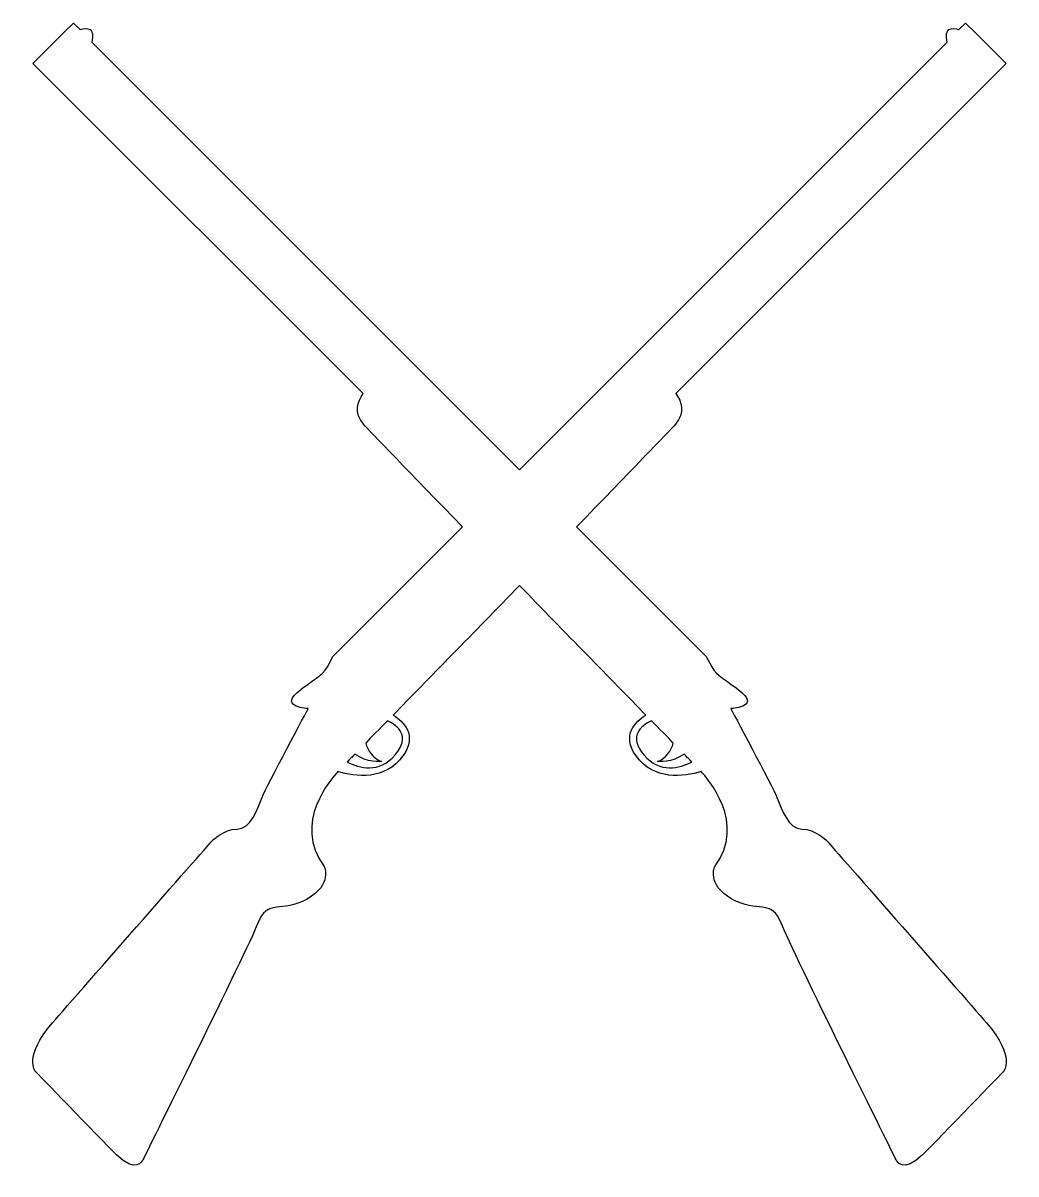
# Model space of a CAD drawing. Header units: centimetres. Extents: x -9.1 to 9.1, y -10.6 to 10.5.
import ezdxf

# ---------------------------------------------------------------- set-up
doc = ezdxf.new("R2010")
doc.units = ezdxf.units.CM
doc.header["$MEASUREMENT"] = 0
doc.layers.add('Layer 1', color=7, linetype='Continuous')

msp = doc.modelspace()

# ---------------------------------------------------------------- linework, layer by layer
at = {"layer": 'Layer 1'}
for points, knots in [([(5.62639, -4.53083), (5.62639, -4.53083), (5.41986, -4.32406), (5.17202, -4.32406), (5.17202, -4.32406), (4.92408, -4.32406), (4.79994, -3.95237), (4.71741, -3.74568), (4.71741, -3.74568), (4.63489, -3.53933), (3.87085, -2.1137), (3.87085, -2.1137), (3.87085, -2.1137), (3.87085, -2.1137), (4.38771, -2.09267), (4.07783, -1.82409), (4.07783, -1.82409), (3.76821, -1.55559), (3.62433, -1.53392), (3.52088, -1.3484), (3.52088, -1.3484), (3.52088, -1.3484), (3.41952, -1.16047), (3.41952, -1.16047), (3.41952, -1.16047), (3.41952, -1.16047), (1.04398, 1.21694), (1.04398, 1.21694), (1.04398, 1.21694), (1.98852, 2.19018), (2.74282, 2.97168), (2.85587, 3.09855), (2.85587, 3.09855), (3.04417, 3.31038), (2.96985, 3.51643), (2.86566, 3.66015), (2.86566, 3.66015), (2.86566, 3.66015), (8.91672, 9.71132), (8.91672, 9.71132), (8.91672, 9.71132), (8.91672, 9.71132), (8.34282, 10.28544), (8.34282, 10.28544), (8.34282, 10.28544), (8.34282, 10.28544), (8.17317, 10.45509), (8.17317, 10.45509), (8.17317, 10.45509), (8.17317, 10.45509), (8.0521, 10.33404), (8.0521, 10.33404), (8.0521, 10.33404), (7.9142, 10.38193), (7.77378, 10.36595), (7.83578, 10.10383), (7.83578, 10.10383), (7.83578, 10.10383), (0.00014, 2.26169), (0.00014, 2.26169), (0.00014, 2.26169), (0.00014, 2.26169), (-7.83595, 10.10383), (-7.83595, 10.10383), (-7.83595, 10.10383), (-7.77391, 10.36595), (-7.914, 10.38193), (-8.0519, 10.33404), (-8.0519, 10.33404), (-8.0519, 10.33404), (-8.17324, 10.45509), (-8.17324, 10.45509), (-8.17324, 10.45509), (-8.17324, 10.45509), (-8.343, 10.28544), (-8.343, 10.28544), (-8.343, 10.28544), (-8.343, 10.28544), (-8.9168, 9.71132), (-8.9168, 9.71132), (-8.9168, 9.71132), (-8.9168, 9.71132), (-2.86565, 3.66017), (-2.86565, 3.66017), (-2.86565, 3.66017), (-2.96963, 3.51645), (-3.04427, 3.31034), (-2.85565, 3.09857), (-2.85565, 3.09857), (-2.74291, 2.97173), (-1.98853, 2.1902), (-1.04368, 1.21696), (-1.04368, 1.21696), (-1.04368, 1.21696), (-3.4194, -1.16045), (-3.4194, -1.16045), (-3.4194, -1.16045), (-3.4194, -1.16045), (-3.52081, -1.34838), (-3.52081, -1.34838), (-3.52081, -1.34838), (-3.62416, -1.53388), (-3.76798, -1.55558), (-4.0781, -1.82407), (-4.0781, -1.82407), (-4.38756, -2.09265), (-3.87072, -2.11368), (-3.87072, -2.11368), (-3.87072, -2.11368), (-3.87072, -2.11368), (-4.63481, -3.53931), (-4.71765, -3.74566), (-4.71765, -3.74566), (-4.80017, -3.95227), (-4.92421, -4.32404), (-5.1717, -4.32404), (-5.1717, -4.32404), (-5.41975, -4.32404), (-5.62623, -4.53081), (-5.62623, -4.53081), (-5.62623, -4.53081), (-5.62623, -4.53081), (-8.02206, -7.25744), (-8.5594, -7.87725), (-8.5594, -7.87725), (-9.09635, -8.49709), (-8.86896, -8.76524), (-8.86896, -8.76524), (-8.86896, -8.76524), (-8.86896, -8.76524), (-7.733, -9.94279), (-7.38184, -10.29371), (-7.38184, -10.29371), (-7.03058, -10.64524), (-6.90681, -10.39727), (-6.90681, -10.39727), (-6.90681, -10.39727), (-6.90681, -10.39727), (-4.98596, -6.53451), (-4.79985, -6.05937), (-4.79985, -6.05937), (-4.61401, -5.58434), (-4.3662, -5.87353), (-3.89093, -5.60511), (-3.89093, -5.60511), (-3.416, -5.33643), (-3.58126, -5.00599), (-3.58126, -5.00599), (-3.58126, -5.00599), (-4.17599, -4.21941), (-3.43444, -3.37986), (-3.32623, -3.26437), (-3.32623, -3.26437), (-3.014, -3.37023), (-2.45313, -3.43325), (-2.13547, -2.98161), (-2.13547, -2.98161), (-1.86287, -2.59463), (-2.12814, -2.34682), (-2.31547, -2.23146), (-2.31547, -2.23146), (-1.68296, -1.58487), (-0.83063, -0.71108), (0.00011, 0.14283), (0.00011, 0.14283), (0.83093, -0.71109), (1.6831, -1.58493), (2.31564, -2.23146), (2.31564, -2.23146), (2.12794, -2.34679), (1.86273, -2.59463), (2.13522, -2.98161), (2.13522, -2.98161), (2.45283, -3.43325), (3.01414, -3.37026), (3.32598, -3.26437), (3.32598, -3.26437), (3.43475, -3.37986), (4.17614, -4.21949), (3.58109, -5.00599), (3.58109, -5.00599), (3.58109, -5.00599), (3.41618, -5.33643), (3.89097, -5.60511), (3.89097, -5.60511), (4.36627, -5.87353), (4.61416, -5.58434), (4.79989, -6.05937), (4.79989, -6.05937), (4.98581, -6.53451), (6.90698, -10.39727), (6.90698, -10.39727), (6.90698, -10.39727), (6.90698, -10.39727), (7.03065, -10.64526), (7.38191, -10.29371), (7.38191, -10.29371), (7.73307, -9.94279), (8.86913, -8.76524), (8.86913, -8.76524), (8.86913, -8.76524), (8.86913, -8.76524), (9.09612, -8.49711), (8.55912, -7.87725), (8.55912, -7.87725), (8.02217, -7.25744), (5.62634, -4.53083), (5.62639, -4.53083)], [0, 0, 0, 0, 0.01886792, 0.01886792, 0.01886792, 0.01886792, 0.03773585, 0.03773585, 0.03773585, 0.03773585, 0.05660377, 0.05660377, 0.05660377, 0.05660377, 0.0754717, 0.0754717, 0.0754717, 0.0754717, 0.09433962, 0.09433962, 0.09433962, 0.09433962, 0.11320755, 0.11320755, 0.11320755, 0.11320755, 0.13207547, 0.13207547, 0.13207547, 0.13207547, 0.1509434, 0.1509434, 0.1509434, 0.1509434, 0.16981132, 0.16981132, 0.16981132, 0.16981132, 0.18867925, 0.18867925, 0.18867925, 0.18867925, 0.20754717, 0.20754717, 0.20754717, 0.20754717, 0.22641509, 0.22641509, 0.22641509, 0.22641509, 0.24528302, 0.24528302, 0.24528302, 0.24528302, 0.26415094, 0.26415094, 0.26415094, 0.26415094, 0.28301887, 0.28301887, 0.28301887, 0.28301887, 0.30188679, 0.30188679, 0.30188679, 0.30188679, 0.32075472, 0.32075472, 0.32075472, 0.32075472, 0.33962264, 0.33962264, 0.33962264, 0.33962264, 0.35849057, 0.35849057, 0.35849057, 0.35849057, 0.37735849, 0.37735849, 0.37735849, 0.37735849, 0.39622642, 0.39622642, 0.39622642, 0.39622642, 0.41509434, 0.41509434, 0.41509434, 0.41509434, 0.43396226, 0.43396226, 0.43396226, 0.43396226, 0.45283019, 0.45283019, 0.45283019, 0.45283019, 0.47169811, 0.47169811, 0.47169811, 0.47169811, 0.49056604, 0.49056604, 0.49056604, 0.49056604, 0.50943396, 0.50943396, 0.50943396, 0.50943396, 0.52830189, 0.52830189, 0.52830189, 0.52830189, 0.54716981, 0.54716981, 0.54716981, 0.54716981, 0.56603774, 0.56603774, 0.56603774, 0.56603774, 0.58490566, 0.58490566, 0.58490566, 0.58490566, 0.60377358, 0.60377358, 0.60377358, 0.60377358, 0.62264151, 0.62264151, 0.62264151, 0.62264151, 0.64150943, 0.64150943, 0.64150943, 0.64150943, 0.66037736, 0.66037736, 0.66037736, 0.66037736, 0.67924528, 0.67924528, 0.67924528, 0.67924528, 0.69811321, 0.69811321, 0.69811321, 0.69811321, 0.71698113, 0.71698113, 0.71698113, 0.71698113, 0.73584906, 0.73584906, 0.73584906, 0.73584906, 0.75471698, 0.75471698, 0.75471698, 0.75471698, 0.77358491, 0.77358491, 0.77358491, 0.77358491, 0.79245283, 0.79245283, 0.79245283, 0.79245283, 0.81132075, 0.81132075, 0.81132075, 0.81132075, 0.83018868, 0.83018868, 0.83018868, 0.83018868, 0.8490566, 0.8490566, 0.8490566, 0.8490566, 0.86792453, 0.86792453, 0.86792453, 0.86792453, 0.88679245, 0.88679245, 0.88679245, 0.88679245, 0.90566038, 0.90566038, 0.90566038, 0.90566038, 0.9245283, 0.9245283, 0.9245283, 0.9245283, 0.94339623, 0.94339623, 0.94339623, 0.94339623, 0.96226415, 0.96226415, 0.96226415, 0.96226415, 1, 1, 1, 1]), ([(-2.27994, -2.96098), (-2.574, -3.30872), (-2.9369, -3.20635), (-3.15666, -3.09094), (-3.15666, -3.09094), (-3.11708, -3.05056), (-3.07072, -3.0032), (-3.01783, -2.94883), (-3.01783, -2.94883), (-2.7992, -3.10941), (-2.52774, -3.08506), (-2.52774, -3.08506), (-2.52774, -3.08506), (-2.69472, -3.02238), (-2.77745, -2.87535), (-2.81812, -2.7451), (-2.81812, -2.7451), (-2.70162, -2.62561), (-2.56719, -2.48859), (-2.41908, -2.33714), (-2.41908, -2.33714), (-2.21573, -2.43186), (-1.99364, -2.62255), (-2.27994, -2.96098), (-2.27994, -2.96098), (-2.27994, -2.96098), (-2.27994, -2.96098), (-2.27994, -2.96098)], [0, 0, 0, 0, 0.125, 0.125, 0.125, 0.125, 0.25, 0.25, 0.25, 0.25, 0.375, 0.375, 0.375, 0.375, 0.5, 0.5, 0.5, 0.5, 0.625, 0.625, 0.625, 0.625, 0.75, 0.75, 0.75, 0.75, 1, 1, 1, 1]), ([(2.27976, -2.96098), (1.99356, -2.6225), (2.21549, -2.43187), (2.41896, -2.33717), (2.41896, -2.33717), (2.56731, -2.48862), (2.70159, -2.62565), (2.81832, -2.74513), (2.81832, -2.74513), (2.77739, -2.87538), (2.69489, -3.02241), (2.52762, -3.08509), (2.52762, -3.08509), (2.52762, -3.08509), (2.79924, -3.10943), (3.0176, -2.94886), (3.0176, -2.94886), (3.0706, -3.00323), (3.11719, -3.05057), (3.15664, -3.09097), (3.15664, -3.09097), (2.93677, -3.20635), (2.57395, -3.30872), (2.27976, -2.96098), (2.27976, -2.96098), (2.27976, -2.96098), (2.27976, -2.96098), (2.27976, -2.96098)], [0, 0, 0, 0, 0.125, 0.125, 0.125, 0.125, 0.25, 0.25, 0.25, 0.25, 0.375, 0.375, 0.375, 0.375, 0.5, 0.5, 0.5, 0.5, 0.625, 0.625, 0.625, 0.625, 0.75, 0.75, 0.75, 0.75, 1, 1, 1, 1])]:
    msp.add_open_spline(points, degree=3, knots=knots, dxfattribs=at)

doc.saveas('drawing.dxf')
